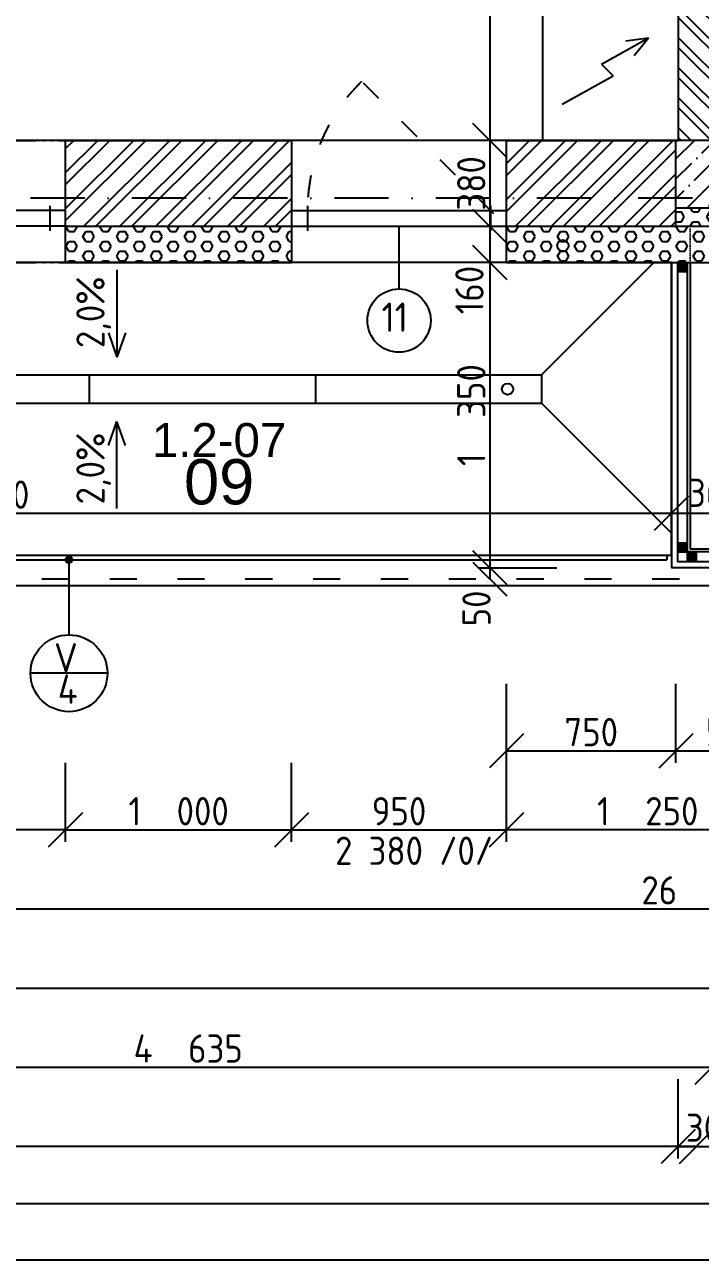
# Model space of a CAD drawing. Extents: x 4511820 to 5180432, y -1526536 to -944957.
# Drawn here: x 4990980 to 4993968, y -1349769 to -1344303 of the extents above; entities that cross this region are included whole.
import ezdxf

# ---------------------------------------------------------------- set-up
doc = ezdxf.new("R2010")
doc.units = 0
doc.header["$MEASUREMENT"] = 0
for name, pattern in [('ACAD_ISO03W100', [30, 12, -18]), ('ACAD_ISO07W100', [3.5, 0.5, -3]), ('ACAD_ISO12W100', [22, 12, -3, 0.5, -3, 0.5, -3]), ('BODKOCIARKOVANA_3', [5.6, 3, -1.3, 0, -1.3])]:
    doc.linetypes.add(name, pattern=pattern)
doc.layers.get('0').update_dxf_attribs({"linetype": 'CONTINUOUS'})
doc.layers.get('Defpoints').update_dxf_attribs({"color": 61, "linetype": 'CONTINUOUS'})
for name, color, linetype in [('KÓTY', 4, 'CONTINUOUS'), ('MÚRY', 1, 'CONTINUOUS'), ('OKNÁ', 143, 'CONTINUOUS'), ('osi', 253, 'CONTINUOUS'), ('Plochy', 41, 'CONTINUOUS'), ('POPIS', 7, 'CONTINUOUS'), ('POZEMOK', 7, 'CONTINUOUS'), ('TENKÁ', 7, 'CONTINUOUS'), ('tzb', 153, 'CONTINUOUS'), ('ZARIADENIE1', 145, 'CONTINUOUS'), ('ŠRAFY', 82, 'CONTINUOUS')]:
    doc.layers.add(name, color=color, linetype=linetype)
doc.styles.add('ARIAL', font='arial.ttf')
doc.styles.add('STYLE1', font='isocp.shx')
doc.dimstyles.new('STANDARD-50', dxfattribs={"dimtxt": 125, "dimasz": 150, "dimexe": 10, "dimexo": 200, "dimgap": 20, "dimtad": 1, "dimdsep": 46, "dimlunit": 6, "dimtxsty": 'STYLE1', "dimblk1": 'OBLIQUE', "dimblk2": 'OBLIQUE', "dimsah": 1, "dimcen": 2.5, "dimse1": 1, "dimse2": 1, "dimadec": 0, "dimazin": 0, "dimtfac": 1, "dimtmove": 1, "dimatfit": 3, "dimldrblk": 'OBLIQUE', "dimfxl": 1, "dimtolj": 1, "dimtzin": 0, "dimarcsym": 0})
pattern_1 = [(0, (0, -175781), (0, 43.3012702), [25, -50]), (120, (0, -175781), (-37.5, -21.6506351), [25, -50]), (60, (25, -175781), (-37.5, 21.6506351), [25, -50])]
pattern_2 = [(45, (-26810, 0), (-4.4194173824, 4.4194173824), [])]

# ---------------------------------------------------------------- blocks, each defined once
blk = doc.blocks.new('_OBLIQUE')
at = {"color": 0, "linetype": 'ByBlock'}
blk.add_line((-0.5, -0.5), (0.5, 0.5), dxfattribs=at)
blk = doc.blocks.new('*D22099')
at = {"layer": 'Defpoints', "color": 0}
for p in [(4989386, -1345070.2), (4994021, -1345070.2), (4994021, -1348914.9)]:
    blk.add_point(p, dxfattribs=at)
at = {"layer": 'KÓTY', "color": 0, "lineweight": -2}
blk.add_line((4989386, -1348914.9), (4994021, -1348914.9), dxfattribs=at)
at = {"layer": 'KÓTY', "color": 0, "linetype": 'ByBlock', "lineweight": -2, "xscale": 150, "yscale": 150, "zscale": 150, "rotation": 180}
blk.add_blockref('_OBLIQUE', (4989386, -1348914.9), dxfattribs=at)
at = {"layer": 'KÓTY', "color": 0, "linetype": 'ByBlock', "lineweight": -2, "xscale": 150, "yscale": 150, "zscale": 150}
blk.add_blockref('_OBLIQUE', (4994021, -1348914.9), dxfattribs=at)
at = {"layer": 'KÓTY', "color": 0, "insert": (4991703.5, -1348832.3), "char_height": 125, "attachment_point": 5, "style": 'STYLE1'}
blk.add_mtext('\\A1;4ﾠ635', dxfattribs=at)
blk = doc.blocks.new('*D22100')
at = {"layer": 'Defpoints', "color": 0}
for p in [(4994021, -1345070.2), (5000661, -1345070.2), (5000661, -1348914.9)]:
    blk.add_point(p, dxfattribs=at)
at = {"layer": 'KÓTY', "color": 0, "lineweight": -2}
blk.add_line((4994021, -1348914.9), (5000661, -1348914.9), dxfattribs=at)
at = {"layer": 'KÓTY', "color": 0, "linetype": 'ByBlock', "lineweight": -2, "xscale": 150, "yscale": 150, "zscale": 150, "rotation": 180}
blk.add_blockref('_OBLIQUE', (4994021, -1348914.9), dxfattribs=at)
at = {"layer": 'KÓTY', "color": 0, "linetype": 'ByBlock', "lineweight": -2, "xscale": 150, "yscale": 150, "zscale": 150}
blk.add_blockref('_OBLIQUE', (5000661, -1348914.9), dxfattribs=at)
at = {"layer": 'KÓTY', "color": 0, "insert": (4997341, -1348832.3), "char_height": 125, "attachment_point": 5, "style": 'STYLE1'}
blk.add_mtext('\\A1;6ﾠ640', dxfattribs=at)
blk = doc.blocks.new('*D22110')
at = {"layer": 'Defpoints', "color": 0}
for p in [(4993871, -1344815.2), (4994171, -1344815.2), (4994171, -1349264.9)]:
    blk.add_point(p, dxfattribs=at)
at = {"layer": 'KÓTY', "color": 0, "lineweight": -2}
blk.add_line((4993871, -1349264.9), (4994171, -1349264.9), dxfattribs=at)
at = {"layer": 'KÓTY', "color": 0, "linetype": 'ByBlock', "lineweight": -2, "xscale": 150, "yscale": 150, "zscale": 150, "rotation": 180}
blk.add_blockref('_OBLIQUE', (4993871, -1349264.9), dxfattribs=at)
at = {"layer": 'KÓTY', "color": 0, "linetype": 'ByBlock', "lineweight": -2, "xscale": 150, "yscale": 150, "zscale": 150}
blk.add_blockref('_OBLIQUE', (4994171, -1349264.9), dxfattribs=at)
at = {"layer": 'KÓTY', "color": 0, "insert": (4994021, -1349182.4), "char_height": 125, "attachment_point": 5, "style": 'STYLE1'}
blk.add_mtext('\\A1;300', dxfattribs=at)
blk = doc.blocks.new('*D22126')
at = {"layer": 'Defpoints', "color": 0}
for p in [(4980571, -1338425.2), (5007401, -1346445.2), (4980571, -1348214.9)]:
    blk.add_point(p, dxfattribs=at)
at = {"layer": 'KÓTY', "color": 0, "lineweight": -2}
blk.add_line((5007401, -1348214.9), (4980571, -1348214.9), dxfattribs=at)
at = {"layer": 'KÓTY', "color": 0, "linetype": 'ByBlock', "lineweight": -2, "xscale": 150, "yscale": 150, "zscale": 150, "rotation": 180}
blk.add_blockref('_OBLIQUE', (4980571, -1348214.9), dxfattribs=at)
at = {"layer": 'KÓTY', "color": 0, "linetype": 'ByBlock', "lineweight": -2, "xscale": 150, "yscale": 150, "zscale": 150}
blk.add_blockref('_OBLIQUE', (5007401, -1348214.9), dxfattribs=at)
at = {"layer": 'KÓTY', "color": 0, "insert": (4993986, -1348132.3), "char_height": 125, "attachment_point": 5, "style": 'STYLE1'}
blk.add_mtext('\\A1;26ﾠ830', dxfattribs=at)
blk = doc.blocks.new('*D22128')
at = {"layer": 'Defpoints', "color": 0}
for p in [(4980571, -1342545.2), (5040921, -1342545.2), (5040921, -1348564.9)]:
    blk.add_point(p, dxfattribs=at)
at = {"layer": 'KÓTY', "color": 0, "lineweight": -2}
blk.add_line((4980571, -1348564.9), (5040921, -1348564.9), dxfattribs=at)
at = {"layer": 'KÓTY', "color": 0, "linetype": 'ByBlock', "lineweight": -2, "xscale": 150, "yscale": 150, "zscale": 150, "rotation": 180}
blk.add_blockref('_OBLIQUE', (4980571, -1348564.9), dxfattribs=at)
at = {"layer": 'KÓTY', "color": 0, "linetype": 'ByBlock', "lineweight": -2, "xscale": 150, "yscale": 150, "zscale": 150}
blk.add_blockref('_OBLIQUE', (5040921, -1348564.9), dxfattribs=at)
at = {"layer": 'KÓTY', "color": 0, "insert": (5010746, -1348482.3), "char_height": 125, "attachment_point": 5, "style": 'STYLE1'}
blk.add_mtext('\\A1;60ﾠ350', dxfattribs=at)
blk = doc.blocks.new('*D22129')
at = {"layer": 'Defpoints', "color": 0}
for p in [(4980951, -1342545.2), (4993951, -1345195.2), (4980951, -1349264.9)]:
    blk.add_point(p, dxfattribs=at)
at = {"layer": 'KÓTY', "color": 0, "lineweight": -2}
blk.add_line((4993951, -1349264.9), (4980951, -1349264.9), dxfattribs=at)
at = {"layer": 'KÓTY', "color": 0, "linetype": 'ByBlock', "lineweight": -2, "xscale": 150, "yscale": 150, "zscale": 150, "rotation": 180}
blk.add_blockref('_OBLIQUE', (4980951, -1349264.9), dxfattribs=at)
at = {"layer": 'KÓTY', "color": 0, "linetype": 'ByBlock', "lineweight": -2, "xscale": 150, "yscale": 150, "zscale": 150}
blk.add_blockref('_OBLIQUE', (4993951, -1349264.9), dxfattribs=at)
at = {"layer": 'KÓTY', "color": 0, "insert": (4987451, -1349182.3), "char_height": 125, "attachment_point": 5, "style": 'STYLE1'}
blk.add_mtext('\\A1;13ﾠ000', dxfattribs=at)
blk = doc.blocks.new('*D22163')
at = {"layer": 'Defpoints', "color": 0}
for p in [(4993111, -1345195.2), (4994361, -1345195.2), (4993111, -1347864.9)]:
    blk.add_point(p, dxfattribs=at)
at = {"layer": 'KÓTY', "color": 0, "lineweight": -2}
blk.add_line((4994361, -1347864.9), (4993111, -1347864.9), dxfattribs=at)
at = {"layer": 'KÓTY', "color": 0, "linetype": 'ByBlock', "lineweight": -2, "xscale": 150, "yscale": 150, "zscale": 150, "rotation": 180}
blk.add_blockref('_OBLIQUE', (4993111, -1347864.9), dxfattribs=at)
at = {"layer": 'KÓTY', "color": 0, "linetype": 'ByBlock', "lineweight": -2, "xscale": 150, "yscale": 150, "zscale": 150}
blk.add_blockref('_OBLIQUE', (4994361, -1347864.9), dxfattribs=at)
at = {"layer": 'KÓTY', "color": 0, "insert": (4993736, -1347782.3), "char_height": 125, "attachment_point": 5, "style": 'STYLE1'}
blk.add_mtext('\\A1;1ﾠ250', dxfattribs=at)
blk = doc.blocks.new('*D22164')
at = {"layer": 'Defpoints', "color": 0}
for p in [(4988271, -1345195.2), (4991161, -1345195.2), (4988271, -1347864.9)]:
    blk.add_point(p, dxfattribs=at)
at = {"layer": 'KÓTY', "color": 0, "lineweight": -2}
blk.add_line((4991161, -1347864.9), (4988271, -1347864.9), dxfattribs=at)
at = {"layer": 'KÓTY', "color": 0, "linetype": 'ByBlock', "lineweight": -2, "xscale": 150, "yscale": 150, "zscale": 150, "rotation": 180}
blk.add_blockref('_OBLIQUE', (4988271, -1347864.9), dxfattribs=at)
at = {"layer": 'KÓTY', "color": 0, "linetype": 'ByBlock', "lineweight": -2, "xscale": 150, "yscale": 150, "zscale": 150}
blk.add_blockref('_OBLIQUE', (4991161, -1347864.9), dxfattribs=at)
at = {"layer": 'KÓTY', "color": 0, "insert": (4989716, -1347782.3), "char_height": 125, "attachment_point": 5, "style": 'STYLE1'}
blk.add_mtext('\\A1;2ﾠ890', dxfattribs=at)
blk = doc.blocks.new('*D22169')
at = {"layer": 'Defpoints', "color": 0}
for p in [(4991161, -1345195.2), (4992161, -1345195.2), (4992161, -1347864.9)]:
    blk.add_point(p, dxfattribs=at)
at = {"layer": 'KÓTY', "color": 0, "lineweight": -2}
blk.add_line((4991161, -1347864.9), (4992161, -1347864.9), dxfattribs=at)
at = {"layer": 'KÓTY', "color": 0, "linetype": 'ByBlock', "lineweight": -2, "xscale": 150, "yscale": 150, "zscale": 150, "rotation": 180}
blk.add_blockref('_OBLIQUE', (4991161, -1347864.9), dxfattribs=at)
at = {"layer": 'KÓTY', "color": 0, "linetype": 'ByBlock', "lineweight": -2, "xscale": 150, "yscale": 150, "zscale": 150}
blk.add_blockref('_OBLIQUE', (4992161, -1347864.9), dxfattribs=at)
at = {"layer": 'KÓTY', "color": 0, "insert": (4991661, -1347782.3), "char_height": 125, "attachment_point": 5, "style": 'STYLE1'}
blk.add_mtext('\\A1;1ﾠ000', dxfattribs=at)
blk = doc.blocks.new('*D22170')
at = {"layer": 'Defpoints', "color": 0}
for p in [(4992161, -1345195.2), (4993111, -1345195.2), (4993111, -1347864.9)]:
    blk.add_point(p, dxfattribs=at)
at = {"layer": 'KÓTY', "color": 0, "lineweight": -2}
blk.add_line((4992161, -1347864.9), (4993111, -1347864.9), dxfattribs=at)
at = {"layer": 'KÓTY', "color": 0, "linetype": 'ByBlock', "lineweight": -2, "xscale": 150, "yscale": 150, "zscale": 150, "rotation": 180}
blk.add_blockref('_OBLIQUE', (4992161, -1347864.9), dxfattribs=at)
at = {"layer": 'KÓTY', "color": 0, "linetype": 'ByBlock', "lineweight": -2, "xscale": 150, "yscale": 150, "zscale": 150}
blk.add_blockref('_OBLIQUE', (4993111, -1347864.9), dxfattribs=at)
at = {"layer": 'KÓTY', "color": 0, "insert": (4992636, -1347782.4), "char_height": 125, "attachment_point": 5, "style": 'STYLE1'}
blk.add_mtext('\\A1;950', dxfattribs=at)
blk = doc.blocks.new('*D22841')
at = {"layer": 'Defpoints', "color": 0}
for p in [(4993621, -1342870.2), (4993038, -1344815.2), (4993621, -1344815.2)]:
    blk.add_point(p, dxfattribs=at)
at = {"layer": 'KÓTY', "color": 0, "lineweight": -2}
blk.add_line((4993038, -1342870.2), (4993038, -1344815.2), dxfattribs=at)
at = {"layer": 'KÓTY', "color": 0, "linetype": 'ByBlock', "lineweight": -2, "xscale": 150, "yscale": 150, "zscale": 150}
for p, rotation in [((4993038, -1342870.2), 90), ((4993038, -1344815.2), 270)]:
    blk.add_blockref('_OBLIQUE', p, dxfattribs=dict(at, rotation=rotation))
at = {"layer": 'KÓTY', "color": 0, "insert": (4992955.5, -1343842.7), "char_height": 125, "attachment_point": 5, "rotation": 90, "style": 'STYLE1'}
blk.add_mtext('\\A1;1ﾠ945', dxfattribs=at)
blk = doc.blocks.new('*D23352')
at = {"layer": 'Defpoints', "color": 0}
for p in [(4993841, -1346464.5), (4993841, -1346552.7), (4987711, -1346650.2)]:
    blk.add_point(p, dxfattribs=at)
at = {"layer": 'KÓTY', "color": 0, "lineweight": -2}
blk.add_line((4987711, -1346464.5), (4993841, -1346464.5), dxfattribs=at)
at = {"layer": 'KÓTY', "color": 0, "linetype": 'ByBlock', "lineweight": -2, "xscale": 150, "yscale": 150, "zscale": 150, "rotation": 180}
blk.add_blockref('_OBLIQUE', (4987711, -1346464.5), dxfattribs=at)
at = {"layer": 'KÓTY', "color": 0, "linetype": 'ByBlock', "lineweight": -2, "xscale": 150, "yscale": 150, "zscale": 150}
blk.add_blockref('_OBLIQUE', (4993841, -1346464.5), dxfattribs=at)
at = {"layer": 'KÓTY', "color": 0, "insert": (4990776, -1346382), "char_height": 125, "attachment_point": 5, "style": 'STYLE1'}
blk.add_mtext('\\A1;6ﾠ130', dxfattribs=at)
blk = doc.blocks.new('*D23353')
at = {"layer": 'Defpoints', "color": 0}
for p in [(4994201, -1346431.4), (4994201, -1346464.5), (4993841, -1346552.7)]:
    blk.add_point(p, dxfattribs=at)
at = {"layer": 'KÓTY', "color": 0, "lineweight": -2}
blk.add_line((4993841, -1346464.5), (4994201, -1346464.5), dxfattribs=at)
at = {"layer": 'KÓTY', "color": 0, "linetype": 'ByBlock', "lineweight": -2, "xscale": 150, "yscale": 150, "zscale": 150, "rotation": 180}
blk.add_blockref('_OBLIQUE', (4993841, -1346464.5), dxfattribs=at)
at = {"layer": 'KÓTY', "color": 0, "linetype": 'ByBlock', "lineweight": -2, "xscale": 150, "yscale": 150, "zscale": 150}
blk.add_blockref('_OBLIQUE', (4994201, -1346464.5), dxfattribs=at)
at = {"layer": 'KÓTY', "color": 0, "insert": (4994033, -1346374), "char_height": 125, "attachment_point": 5, "style": 'STYLE1'}
blk.add_mtext('\\A1;360', dxfattribs=at)
blk = doc.blocks.new('*D48095')
at = {"layer": 'Defpoints', "color": 0}
for p in [(4993038, -1344815.2), (4993038, -1345195.2), (4993038, -1345195.2)]:
    blk.add_point(p, dxfattribs=at)
at = {"layer": 'KÓTY', "color": 0, "lineweight": -2}
blk.add_line((4993038, -1344815.2), (4993038, -1345195.2), dxfattribs=at)
at = {"layer": 'KÓTY', "color": 0, "linetype": 'ByBlock', "lineweight": -2, "xscale": 150, "yscale": 150, "zscale": 150}
for p, rotation in [((4993038, -1344815.2), 90), ((4993038, -1345195.2), 270)]:
    blk.add_blockref('_OBLIQUE', p, dxfattribs=dict(at, rotation=rotation))
at = {"layer": 'KÓTY', "color": 0, "insert": (4992955.5, -1345005.2), "char_height": 125, "attachment_point": 5, "rotation": 90, "style": 'STYLE1'}
blk.add_mtext('\\A1;380', dxfattribs=at)
blk = doc.blocks.new('*D48096')
at = {"layer": 'Defpoints', "color": 0}
for p in [(4993038, -1345195.2), (4993038, -1345355.2), (4993038, -1345355.2)]:
    blk.add_point(p, dxfattribs=at)
at = {"layer": 'KÓTY', "color": 0, "lineweight": -2}
blk.add_line((4993038, -1345195.2), (4993038, -1345355.2), dxfattribs=at)
at = {"layer": 'KÓTY', "color": 0, "linetype": 'ByBlock', "lineweight": -2, "xscale": 150, "yscale": 150, "zscale": 150}
for p, rotation in [((4993038, -1345195.2), 90), ((4993038, -1345355.2), 270)]:
    blk.add_blockref('_OBLIQUE', p, dxfattribs=dict(at, rotation=rotation))
at = {"layer": 'KÓTY', "color": 0, "insert": (4992947.5, -1345477), "char_height": 125, "attachment_point": 5, "rotation": 90, "style": 'STYLE1'}
blk.add_mtext('\\A1;160', dxfattribs=at)
blk = doc.blocks.new('*D48097')
at = {"layer": 'Defpoints', "color": 0}
for p in [(4993453.5, -1345355.2), (4993038, -1346705.2), (4993453.5, -1346705.2)]:
    blk.add_point(p, dxfattribs=at)
at = {"layer": 'KÓTY', "color": 0, "lineweight": -2}
blk.add_line((4993038, -1345355.2), (4993038, -1346705.2), dxfattribs=at)
at = {"layer": 'KÓTY', "color": 0, "linetype": 'ByBlock', "lineweight": -2, "xscale": 150, "yscale": 150, "zscale": 150}
for p, rotation in [((4993038, -1345355.2), 90), ((4993038, -1346705.2), 270)]:
    blk.add_blockref('_OBLIQUE', p, dxfattribs=dict(at, rotation=rotation))
at = {"layer": 'KÓTY', "color": 0, "insert": (4992955.5, -1346030.2), "char_height": 125, "attachment_point": 5, "rotation": 90, "style": 'STYLE1'}
blk.add_mtext('\\A1;1ﾠ350', dxfattribs=at)
blk = doc.blocks.new('*D48098')
at = {"layer": 'Defpoints', "color": 0}
for p in [(4993453.5, -1346705.2), (4993038, -1346755.2), (4993453.5, -1346755.2)]:
    blk.add_point(p, dxfattribs=at)
at = {"layer": 'KÓTY', "color": 0, "lineweight": -2}
blk.add_line((4993038, -1346705.2), (4993038, -1346755.2), dxfattribs=at)
at = {"layer": 'KÓTY', "color": 0, "linetype": 'ByBlock', "lineweight": -2, "xscale": 150, "yscale": 150, "zscale": 150}
for p, rotation in [((4993038, -1346705.2), 90), ((4993038, -1346755.2), 270)]:
    blk.add_blockref('_OBLIQUE', p, dxfattribs=dict(at, rotation=rotation))
at = {"layer": 'KÓTY', "color": 0, "insert": (4992978.5, -1346885.5), "char_height": 125, "attachment_point": 5, "rotation": 90, "style": 'STYLE1'}
blk.add_mtext('\\A1;50', dxfattribs=at)
blk = doc.blocks.new('*D55246')
at = {"layer": 'Defpoints', "color": 0}
for p in [(4993111, -1345070.2), (4993861, -1345070.2), (4993861, -1347514.9)]:
    blk.add_point(p, dxfattribs=at)
at = {"layer": 'KÓTY', "color": 0, "lineweight": -2}
blk.add_line((4993111, -1347514.9), (4993861, -1347514.9), dxfattribs=at)
at = {"layer": 'KÓTY', "color": 0, "linetype": 'ByBlock', "lineweight": -2, "xscale": 150, "yscale": 150, "zscale": 150, "rotation": 180}
blk.add_blockref('_OBLIQUE', (4993111, -1347514.9), dxfattribs=at)
at = {"layer": 'KÓTY', "color": 0, "linetype": 'ByBlock', "lineweight": -2, "xscale": 150, "yscale": 150, "zscale": 150}
blk.add_blockref('_OBLIQUE', (4993861, -1347514.9), dxfattribs=at)
at = {"layer": 'KÓTY', "color": 0, "insert": (4993486, -1347432.4), "char_height": 125, "attachment_point": 5, "style": 'STYLE1'}
blk.add_mtext('\\A1;750', dxfattribs=at)
blk = doc.blocks.new('*D55247')
at = {"layer": 'Defpoints', "color": 0}
for p in [(4993861, -1344815.2), (4994361, -1344815.2), (4994361, -1347514.9)]:
    blk.add_point(p, dxfattribs=at)
at = {"layer": 'KÓTY', "color": 0, "lineweight": -2}
blk.add_line((4993861, -1347514.9), (4994361, -1347514.9), dxfattribs=at)
at = {"layer": 'KÓTY', "color": 0, "linetype": 'ByBlock', "lineweight": -2, "xscale": 150, "yscale": 150, "zscale": 150, "rotation": 180}
blk.add_blockref('_OBLIQUE', (4993861, -1347514.9), dxfattribs=at)
at = {"layer": 'KÓTY', "color": 0, "linetype": 'ByBlock', "lineweight": -2, "xscale": 150, "yscale": 150, "zscale": 150}
blk.add_blockref('_OBLIQUE', (4994361, -1347514.9), dxfattribs=at)
at = {"layer": 'KÓTY', "color": 0, "insert": (4994111, -1347432.4), "char_height": 125, "attachment_point": 5, "style": 'STYLE1'}
blk.add_mtext('\\A1;500', dxfattribs=at)

msp = doc.modelspace()

# ---------------------------------------------------------------- hatches: boundary and pattern name
at = {"layer": 'TENKÁ'}
h = msp.add_hatch(color=256, dxfattribs=at)
h.dxf.hatch_style = 1
h.paths.add_polyline_path([(4991176, -1346685.191, 2.41421356), (4991161, -1346670.191, 0.41421356)])
at = {"layer": 'ŠRAFY'}
h = msp.add_hatch(dxfattribs=at)
h.set_pattern_fill('ANSI32', color=256, scale=250, angle=90)
h.paths.add_polyline_path([(4993871, -1342255.191), (4993871, -1342335.191), (4993871, -1342535.191), (4993871, -1342615.191), (4993871, -1343015.191), (4993871, -1343265.191), (4993871, -1343365.191), (4993871, -1343615.191), (4993871, -1344215.191), (4993871, -1344815.191), (4994171, -1344815.191), (4994171, -1340180.191), (4994171, -1340065.191), (4993871, -1340065.191), (4993871, -1340755.191), (4993871, -1340870.191), (4993871, -1341655.191)])
h = msp.add_hatch(dxfattribs=at)
h.set_pattern_fill('ANSI32', color=256, scale=300)
h.paths.add_polyline_path([(4992161, -1345195.191), (4992161, -1344815.191), (4991161, -1344815.191), (4991161, -1345195.191)])
h = msp.add_hatch(dxfattribs=at)
h.set_pattern_fill('ANSI32', color=256, scale=300)
h.paths.add_polyline_path([(4993861, -1344815.191), (4993111, -1344815.191), (4993111, -1345195.191), (4993861, -1345195.191)])
at = {"layer": 'ŠRAFY', "ltscale": 0.25}
h = msp.add_hatch(dxfattribs=at)
h.set_pattern_fill('ANSI36', color=256, scale=500)
h.set_pattern_definition([(45, (458371.18, -205413.17), (33.1456304, 121.533978), [156.25, -31.25, 0, -31.25])])
h.paths.add_polyline_path([(4994111, -1344815.191), (4993861, -1344815.191), (4993861, -1345115.191), (4994361, -1345115.191), (4994361, -1344815.191)])
at = {"layer": 'ŠRAFY'}
h = msp.add_hatch(dxfattribs=at)
h.set_pattern_fill('HEX', color=256, scale=200)
h.set_pattern_definition([(0, (-13590, -175781), (0, 43.3012702), [25, -50]), (120, (-13590, -175781), (-37.5, -21.6506351), [25, -50]), (60, (-13565, -175781), (-37.5, 21.6506351), [25, -50])])
h.paths.add_polyline_path([(4994361, -1345115.191), (4993861, -1345115.191), (4993861, -1345195.191), (4993936, -1345195.191), (4994361, -1345195.191)])
h = msp.add_hatch(dxfattribs=at)
h.set_pattern_fill('HEX', color=256, scale=200)
h.set_pattern_definition(pattern_1)
h.paths.add_polyline_path([(4991161, -1345195.191), (4991161, -1345355.191), (4992161, -1345355.191), (4992161, -1345195.191)])
h = msp.add_hatch(dxfattribs=at)
h.set_pattern_fill('HEX', color=256, scale=200)
h.set_pattern_definition(pattern_1)
h.paths.add_polyline_path([(4993111, -1345195.191), (4993111, -1345355.191), (4994361, -1345355.191), (4994361, -1345195.191)])
h = msp.add_hatch(dxfattribs=at)
h.set_pattern_fill('ANSI31', color=45, scale=50)
h.set_pattern_definition(pattern_2)
h.paths.add_polyline_path([(4993911, -1345355.191), (4993867, -1345355.191), (4993867, -1345395.191), (4993911, -1345395.191)])
h = msp.add_hatch(dxfattribs=at)
h.set_pattern_fill('ANSI31', color=45, scale=50)
h.set_pattern_definition(pattern_2)
h.paths.add_polyline_path([(4993911, -1346595.191), (4993867, -1346595.191), (4993867, -1346635.191), (4993904, -1346635.191), (4993911, -1346635.191)])
h = msp.add_hatch(dxfattribs=at)
h.set_pattern_fill('ANSI31', color=45, scale=50)
h.set_pattern_definition(pattern_2)
h.paths.add_polyline_path([(4993911, -1346679.191), (4993951, -1346679.191), (4993951, -1346635.191), (4993911, -1346635.191)])

# ---------------------------------------------------------------- linework, layer by layer
at = {"layer": 'KÓTY', "ltscale": 25}
for p, q in [((4992984.597, -1346705.191), (4993334.597, -1346705.191)), ((4993111, -1347568.286), (4993111, -1347218.286)), ((4993861, -1347568.286), (4993861, -1347218.286)), ((4991161, -1347918.286), (4991161, -1347568.286)), ((4992161, -1347918.286), (4992161, -1347568.286)), ((4993111, -1347918.286), (4993111, -1347568.286)), ((4993871, -1349318.286), (4993871, -1348968.286))]:
    msp.add_line(p, q, dxfattribs=at)
at = {"layer": 'MÚRY'}
for p, q in [((4993871, -1342870.191), (4993871, -1344815.191)), ((4991161, -1344815.191), (4992161, -1344815.191)), ((4991161, -1345355.191), (4991161, -1344815.191)), ((4992161, -1344815.191), (4992161, -1345355.191)), ((4993111, -1345355.191), (4993111, -1344815.191)), ((4993111, -1344815.191), (4993871, -1344815.191)), ((4991161, -1345355.191), (4992161, -1345355.191)), ((4993111, -1345355.191), (4993841, -1345355.191)), ((4993841, -1345355.191), (4993841, -1346705.191)), ((4994201, -1346705.191), (4993841, -1346705.191))]:
    msp.add_line(p, q, dxfattribs=at)
at = {"layer": 'OKNÁ', "linetype": 'ACAD_ISO03W100', "ltscale": 8}
msp.add_line((4993055.142, -1345139.334), (4992470.337, -1344554.528), dxfattribs=at)
at = {"layer": 'OKNÁ', "ltscale": 0.25}
for p, q in [((4991161, -1345125.191), (4988271, -1345125.191)), ((4991091, -1345105.191), (4991091, -1345215.191)), ((4992161, -1345125.191), (4993111, -1345125.191)), ((4992231, -1345105.191), (4992231, -1345215.191)), ((4993041, -1345105.191), (4993041, -1345215.191)), ((4991161, -1345195.191), (4988271, -1345195.191)), ((4992161, -1345195.191), (4993111, -1345195.191)), ((4992636, -1345472.045), (4992636, -1345195.191))]:
    msp.add_line(p, q, dxfattribs=at)
at = {"layer": 'OKNÁ'}
for p, q in [((4987711, -1346650.191), (4993821, -1346650.191)), ((4993821, -1346650.191), (4993821, -1346670.191)), ((4987711, -1346670.191), (4993821, -1346670.191))]:
    msp.add_line(p, q, dxfattribs=at)
at = {"layer": 'OKNÁ', "ltscale": 0.25}
msp.add_circle((4992636, -1345612.045), 140, dxfattribs=at)
at = {"layer": 'OKNÁ', "linetype": 'ACAD_ISO03W100', "ltscale": 8}
msp.add_arc((4993031, -1345125.191), 800, 134.493565, 180, dxfattribs=at)
at = {"layer": 'osi', "linetype": 'BODKOCIARKOVANA_3', "ltscale": 80}
msp.add_line((5041881, -1345070.191), (4978211, -1345070.191), dxfattribs=at)
at = {"layer": 'Plochy'}
for points in [[(4987491, -1340870.191), (4993871, -1340870.191), (4993871, -1342270.191), (4993561, -1342270.191), (4993561, -1342870.191), (4993871, -1342870.191), (4993871, -1344815.191), (4987531, -1344815.191), (4987491, -1344815.191)], [(4993841, -1345355.191), (4987691, -1345355.191), (4987691, -1346650.191), (4993841, -1346650.191)]]:
    msp.add_lwpolyline(points, close=True, dxfattribs=at)
at = {"layer": 'POZEMOK'}
for p, q in [((4993266, -1345852.691), (4993763.5, -1345355.191)), ((4988266, -1345852.691), (4993266, -1345852.691)), ((4991266, -1345852.691), (4991266, -1345977.691)), ((4992266, -1345852.691), (4992266, -1345977.691)), ((4993266, -1345852.691), (4993266, -1345977.691)), ((4988266, -1345977.691), (4993266, -1345977.691)), ((4993266, -1345977.691), (4993841, -1346552.691))]:
    msp.add_line(p, q, dxfattribs=at)
at = {"layer": 'TENKÁ', "linetype": 'ACAD_ISO12W100', "ltscale": 10}
for p, q in [((4988271, -1344815.191), (4991161, -1344815.191)), ((4993111, -1344815.191), (4992161, -1344815.191)), ((4988271, -1345355.191), (4991161, -1345355.191)), ((4993111, -1345355.191), (4992161, -1345355.191))]:
    msp.add_line(p, q, dxfattribs=at)
at = {"layer": 'TENKÁ'}
for p, q in [((4993861, -1345195.191), (4993861, -1344815.191)), ((4994171, -1344815.191), (4993871, -1344815.191)), ((4994361, -1345115.191), (4993861, -1345115.191)), ((4991161, -1345195.191), (4992161, -1345195.191)), ((4993111, -1345195.191), (4994361, -1345195.191)), ((4991388.309, -1345387.941), (4991388.309, -1345773.941)), ((4993841, -1345355.191), (4994201, -1345355.191)), ((4991350.709, -1345666.741), (4991388.309, -1345773.941)), ((4991425.909, -1345666.741), (4991388.309, -1345773.941)), ((4991350.709, -1346165.141), (4991388.309, -1346057.941)), ((4991388.309, -1346443.941), (4991388.309, -1346057.941)), ((4991425.909, -1346165.141), (4991388.309, -1346057.941)), ((5006776, -1346785.191), (4987691, -1346785.191))]:
    msp.add_line(p, q, dxfattribs=at)
at = {"layer": 'TENKÁ', "color": 252, "linetype": 'ACAD_ISO07W100', "ltscale": 3}
msp.add_line((4993923.5, -1345355.191), (4993923.5, -1345195.191), dxfattribs=at)
at = {"layer": 'TENKÁ', "color": 45}
for p, q in [((4993867, -1345355.191), (4993867, -1346679.191)), ((4993911, -1345355.191), (4993911, -1346635.191)), ((4993867, -1346595.191), (4993911, -1346595.191)), ((4993867, -1346635.191), (4993911, -1346635.191)), ((4994131, -1346635.191), (4993904, -1346635.191)), ((4993911, -1346635.191), (4993911, -1346679.191)), ((4993951, -1346635.191), (4993951, -1346679.191)), ((4994175, -1346679.191), (4993867, -1346679.191))]:
    msp.add_line(p, q, dxfattribs=at)
at = {"layer": 'TENKÁ', "color": 252}
for p in [(4993923.5, -1345355.191), (4994118.5, -1346622.691)]:
    msp.add_line(p, (4993923.5, -1346622.691), dxfattribs=at)
at = {"layer": 'TENKÁ', "ltscale": 0.25}
for p, q in [((4991176, -1346670.191), (4991176, -1347002.094)), ((4991346, -1347172.094), (4991006, -1347172.094))]:
    msp.add_line(p, q, dxfattribs=at)
at = {"layer": 'TENKÁ', "linetype": 'ACAD_ISO03W100', "ltscale": 10}
msp.add_line((5006776, -1346755.191), (4987691, -1346755.191), dxfattribs=at)
at = {"layer": 'TENKÁ', "color": 7}
for p, q in [((5064787, -1349518.744), (4975996, -1349518.744)), ((5065037, -1349768.744), (4975746, -1349768.744))]:
    msp.add_line(p, q, dxfattribs=at)
at = {"layer": 'TENKÁ'}
msp.add_circle((4991176, -1346670.191), 15, dxfattribs=at)
at = {"layer": 'TENKÁ', "ltscale": 0.25}
msp.add_circle((4991176, -1347172.094), 170, dxfattribs=at)
at = {"layer": 'tzb'}
for centre in [(4993361, -1345280.191), (4993116, -1345915.191)]:
    msp.add_circle(centre, 25, dxfattribs=at)
at = {"layer": 'ZARIADENIE1', "color": 8, "ltscale": 0.25}
msp.add_line((4993271, -1340870.191), (4993271, -1344815.191), dxfattribs=at)
at = {"layer": 'ZARIADENIE1', "color": 8}
for p, q in [((4993530.943, -1344477.284), (4993738.918, -1344361.567)), ((4993639.661, -1344374.452), (4993738.918, -1344361.567)), ((4993675.64, -1344439.116), (4993738.918, -1344361.567)), ((4993530.943, -1344477.284), (4993583.814, -1344529.116)), ((4993357.488, -1344655.043), (4993583.814, -1344529.116))]:
    msp.add_line(p, q, dxfattribs=at)
at = {"layer": 'ŠRAFY', "color": 45}
msp.add_line((4993867, -1345395.191), (4993911, -1345395.191), dxfattribs=at)

# ---------------------------------------------------------------- texts
at = {"layer": 'KÓTY', "insert": (4992702.5, -1347957.34), "char_height": 125, "attachment_point": 5, "style": 'STYLE1'}
msp.add_mtext('\\A1;2 380 /0/', dxfattribs=at)
at = {"layer": 'POPIS', "lineweight": 40, "ltscale": 0.25, "style": 'ARIAL'}
for s, height, p in [('1.2-07', 150, (4991542.911, -1346215.579)), ('09', 200, (4991684.811, -1346425.079))]:
    msp.add_text(s, height=height, dxfattribs=at).set_placement(p)
at = {"layer": 'TENKÁ', "ltscale": 0.25, "style": 'STYLE1'}
for p in [(4991333.598, -1345734.11), (4991333.598, -1346425.11)]:
    msp.add_text('2,0%', height=125, rotation=90, dxfattribs=at).set_placement(p)
at = {"layer": 'TENKÁ', "style": 'STYLE1'}
for s, p in [('11', (4992558.47, -1345662.045)), ('V', (4991109.97, -1347168.594)), ('4', (4991126.47, -1347307.231))]:
    msp.add_text(s, height=130, dxfattribs=at).set_placement(p)

# ---------------------------------------------------------------- dimensions: what is measured, and where the dimension line sits
at = {"layer": 'KÓTY'}
for base, p1, p2, picture, middle in [((4980571, -1348214.883), (5007401, -1346445.191), (4980571, -1338425.191), '*D22126', (4993986, -1348132.34)), ((5040921, -1348564.883), (4980571, -1342545.191), (5040921, -1342545.191), '*D22128', (5010746, -1348482.34)), ((4980951, -1349264.883), (4993951, -1345195.191), (4980951, -1342545.191), '*D22129', (4987451, -1349182.34)), ((4994171, -1349264.883), (4993871, -1344815.191), (4994171, -1344815.191), '*D22110', (4994021, -1349182.383)), ((4994021, -1348914.883), (4989386, -1345070.191), (4994021, -1345070.191), '*D22099', (4991703.5, -1348832.34)), ((5000661, -1348914.883), (4994021, -1345070.191), (5000661, -1345070.191), '*D22100', (4997341, -1348832.34)), ((4988271, -1347864.883), (4991161, -1345195.191), (4988271, -1345195.191), '*D22164', (4989716, -1347782.34)), ((4992161, -1347864.883), (4991161, -1345195.191), (4992161, -1345195.191), '*D22169', (4991661, -1347782.34)), ((4993111, -1347864.883), (4992161, -1345195.191), (4993111, -1345195.191), '*D22170', (4992636, -1347782.383)), ((4993111, -1347864.883), (4994361, -1345195.191), (4993111, -1345195.191), '*D22163', (4993736, -1347782.34)), ((4993841, -1346464.5), (4987711, -1346650.191), (4993841, -1346552.691), '*D23352', (4990776, -1346381.957))]:
    dim = msp.add_linear_dim(base=base, p1=p1, p2=p2, dimstyle='STANDARD-50', dxfattribs=at)
    dim.commit()
    dim.dimension.update_dxf_attribs({"geometry": picture, "text_midpoint": middle})
dim = msp.add_linear_dim(base=(4993038, -1344815.191), p1=(4993621, -1342870.191), p2=(4993621, -1344815.191), angle=90, dimstyle='STANDARD-50', dxfattribs=at)
dim.commit()
dim.dimension.update_dxf_attribs({"geometry": '*D22841', "text_midpoint": (4992955.457, -1343842.691)})
for base, p1, p2, picture, middle in [((4993038, -1345195.191), (4993038, -1344815.191), (4993038, -1345195.191), '*D48095', (4992955.5, -1345005.191)), ((4993038, -1346705.191), (4993453.5, -1345355.191), (4993453.5, -1346705.191), '*D48097', (4992955.457, -1346030.191))]:
    dim = msp.add_linear_dim(base=base, p1=p1, p2=p2, angle=90, dimstyle='STANDARD-50', override={"dimtxsty": 'STYLE1', "dimldrblk": 'OBLIQUE'}, dxfattribs=at)
    dim.commit()
    dim.dimension.update_dxf_attribs({"geometry": picture, "text_midpoint": middle})
for base, p1, p2, picture, middle in [((4994361, -1347514.883), (4993861, -1344815.191), (4994361, -1344815.191), '*D55247', (4994111, -1347432.383)), ((4993861, -1347514.883), (4993111, -1345070.191), (4993861, -1345070.191), '*D55246', (4993486, -1347432.383))]:
    dim = msp.add_linear_dim(base=base, p1=p1, p2=p2, dimstyle='STANDARD-50', override={"dimtxsty": 'STYLE1', "dimldrblk": 'OBLIQUE'}, dxfattribs=at)
    dim.commit()
    dim.dimension.update_dxf_attribs({"geometry": picture, "text_midpoint": middle})
for base, p1, p2, picture, middle in [((4993038, -1345355.191), (4993038, -1345195.191), (4993038, -1345355.191), '*D48096', (4993030, -1345477)), ((4993038, -1346755.191), (4993453.5, -1346705.191), (4993453.5, -1346755.191), '*D48098', (4993061, -1346885.5))]:
    dim = msp.add_linear_dim(base=base, p1=p1, p2=p2, angle=90, dimstyle='STANDARD-50', override={"dimtxsty": 'STYLE1', "dimldrblk": 'OBLIQUE'}, dxfattribs=at)
    dim.commit()
    dim.dimension.update_dxf_attribs({"geometry": picture, "text_midpoint": middle, "dimtype": 160})
dim = msp.add_linear_dim(base=(4994201, -1346464.5), p1=(4993841, -1346552.691), p2=(4994201, -1346431.387), dimstyle='STANDARD-50', dxfattribs=at)
dim.commit()
dim.dimension.update_dxf_attribs({"geometry": '*D23353', "text_midpoint": (4994033, -1346456.5), "dimtype": 160})

doc.saveas('drawing.dxf')
